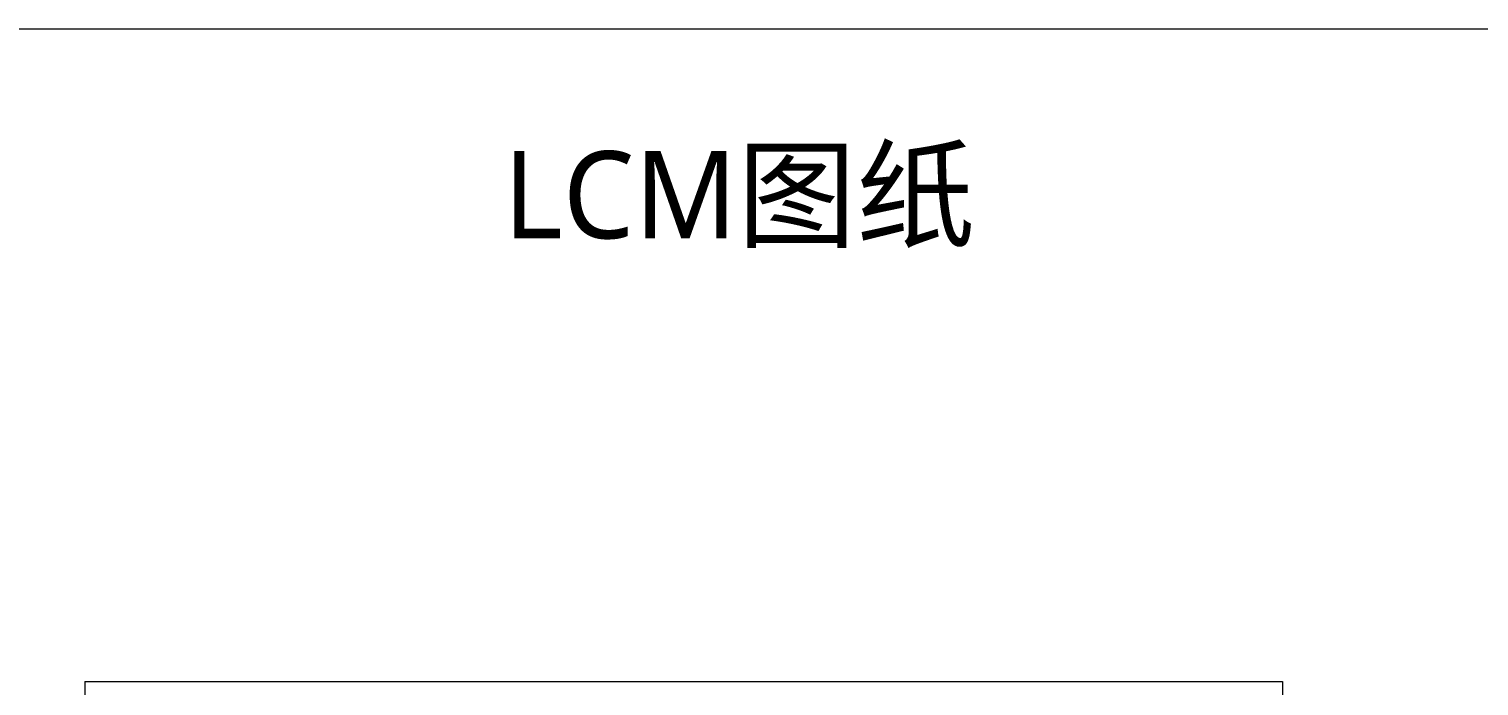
# Model space of a CAD drawing. Header units: millimetres. Extents: x 3771 to 6075, y -4461 to -3651.
# Drawn here: x 4763 to 5362, y -3922 to -3651 of the extents above; entities that cross this region are included whole.
import ezdxf

# ---------------------------------------------------------------- set-up
doc = ezdxf.new("R2010")
doc.units = ezdxf.units.MM
doc.layers.get('0').update_dxf_attribs({"lineweight": 18})
doc.styles.add('样式 4', font='')
doc.styles.get('样式 4').set_extended_font_data('SimSun')

msp = doc.modelspace()

# ---------------------------------------------------------------- linework, layer by layer
at = {"color": 7, "linetype": 'Continuous'}
for p, q in [((4786.222, -3919.809), (4786.222, -4251.386)), ((4786.222, -3919.809), (5281.162, -3919.809)), ((5281.162, -3919.809), (5281.162, -4251.386))]:
    msp.add_line(p, q, dxfattribs=at)
at = {"color": 1}
msp.add_lwpolyline([(3994.728, -4460.527), (6074.728, -4460.527), (6074.728, -3650.527), (3994.728, -3650.527)], close=True, dxfattribs=at)

# ---------------------------------------------------------------- texts
at = {"color": 4, "insert": (4959.138, -3700.938), "char_height": 36, "width": 829.19075, "attachment_point": 1, "style": '样式 4'}
msp.add_mtext('{\\fMicrosoft YaHei|b0|i0|c134|p34;LCM图纸}', dxfattribs=at)

doc.saveas('drawing.dxf')
